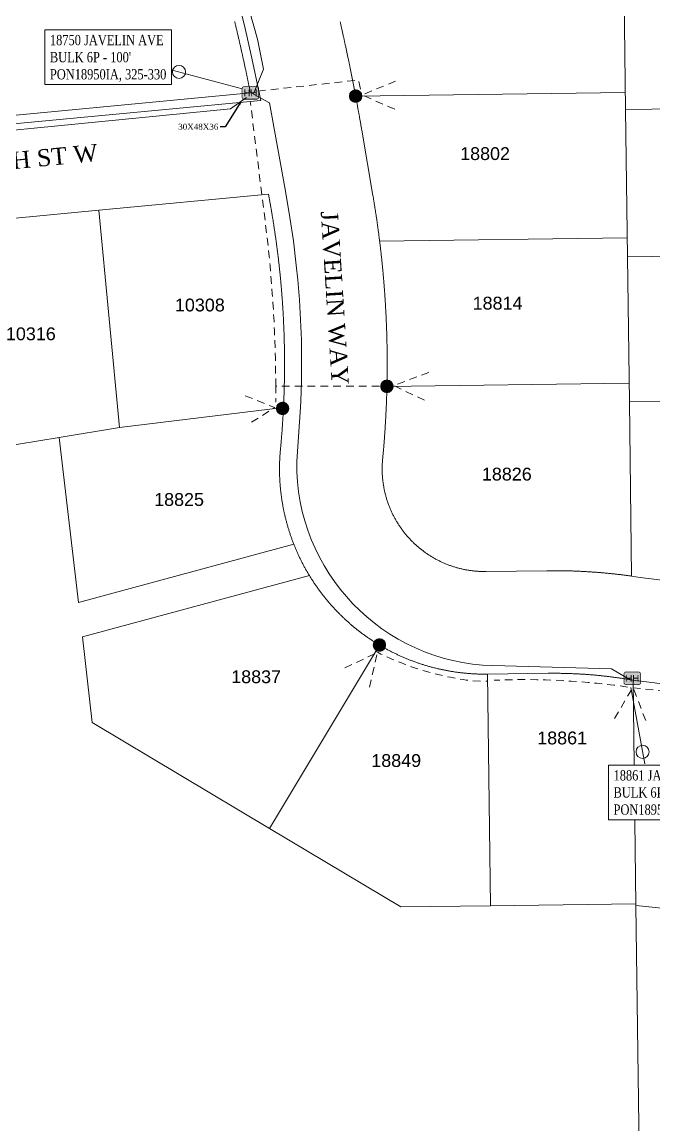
# Model space of a CAD drawing. Header units: feet. Extents: x 865220 to 2821149, y -2240498 to 944432.
# Drawn here: x 2813355 to 2813724, y 939518 to 940163 of the extents above; entities that cross this region are included whole.
import ezdxf
from ezdxf import colors
from ezdxf.entities.mleader import LeaderData, LeaderLine
from ezdxf.enums import TextEntityAlignment as Align
from ezdxf.lldxf.tags import DXFTag
from ezdxf.math import Vec2, Vec3

# ---------------------------------------------------------------- set-up
doc = ezdxf.new("R2010")
doc.units = ezdxf.units.FT
doc.header["$LTSCALE"] = 0.015
doc.header["$MEASUREMENT"] = 0
doc.linetypes.add('DASHED', pattern=[5, 3, -2])
for name, color, linetype in [('144A', 112, '144A'), ('Dakota County Addresses', 7, 'Continuous'), ('Dakota County Parcels', 7, 'Continuous'), ('DETAIL', 7, 'Continuous'), ('DROP BURIED', 7, 'DASHED'), ('STREET NAME', 7, 'Continuous'), ('TAIL', 1, 'MST'), ('TELEPHONE STRUCT-PROP', 6, 'Continuous'), ('TERMINALS', 7, 'Continuous')]:
    doc.layers.add(name, color=color, linetype=linetype)
doc.layers.add('RUNNING LINE (UNDERGROUND)', color=10, linetype='Continuous', lineweight=40)
doc.styles.add('Dimensions 100', font='arial.ttf')
doc.styles.add('Line', font='txt.shx', dxfattribs={"height": 3})
doc.styles.add('SIMPLEX', font='times.ttf', dxfattribs={"width": 0.8})
doc.styles.get("Standard").update_dxf_attribs({"font": 'times.ttf'})
doc.styles.add('Utilities', font='arial.ttf', dxfattribs={"height": 2.5})
tags = doc.linetypes.add('144A', pattern='A,80,-5,["144A",Line,S=1.5,R=0,X=0,Y=-1.5],-24', length=109).pattern_tags.tags
tags[6] = DXFTag(74, 10)
tags = doc.linetypes.add('MST', pattern='A,5,-5,5,-5,["TAIL",Line,S=1.5,R=0,X=0,Y=-1.5],-20', length=40).pattern_tags.tags
tags[10] = DXFTag(74, 10)

# ---------------------------------------------------------------- blocks, each defined once
blk = doc.blocks.new('ACMAP_ANN_TEMPLATE_Dakota County Addresses')
at = {"layer": 'Dakota County Addresses', "style": 'Dimensions 100'}
blk.add_attdef('DakotaCountyAddress', text='', height=50, dxfattribs=at).set_placement((0, 0), align=Align.CENTER)
blk = doc.blocks.new('NEW HH')
at = {"ltscale": 40, "true_color": 0xffffff}
h = blk.add_hatch(color=7, dxfattribs=at)
h.dxf.hatch_style = 1
h.paths.add_polyline_path([(-0.0611, -0.0305, 0.414214), (-0.0458, -0.0458), (0.0458, -0.0458, 0.414214), (0.0611, -0.0305), (0.0611, 0.0305, 0.414214), (0.0458, 0.0458), (-0.0458, 0.0458, 0.414214), (-0.0611, 0.0305)])
at = {"layer": 'RUNNING LINE (UNDERGROUND)', "color": 6, "lineweight": 0, "const_width": 0.005, "flags": 128}
blk.add_lwpolyline([(-0.0611, 0.0305), (-0.0611, -0.0305, 0.414214), (-0.0458, -0.0458), (0.0458, -0.0458, 0.414214), (0.0611, -0.0305), (0.0611, 0.0305, 0.414214), (0.0458, 0.0458), (-0.0458, 0.0458, 0.414214)], format="xyb", close=True, dxfattribs=at)
at = {"layer": 'TELEPHONE STRUCT-PROP', "color": 18, "true_color": 0x000000, "style": 'Utilities'}
blk.add_text('HH', height=0.05, dxfattribs=at).set_placement((0, 0), align=Align.MIDDLE_CENTER)
blk = doc.blocks.new('Proposed FlowerPot')
at = {"lineweight": 5, "ltscale": 100, "true_color": 0xffffff}
h = blk.add_hatch(color=7, dxfattribs=at)
h.dxf.hatch_style = 1
h.paths.add_polyline_path([(-0.06, 0, 0.414214), (0, -0.06, 0.414214), (0.06, 0, 0.414214), (0, 0.06, 0.414214)])
at = {"lineweight": 5, "ltscale": 100}
blk.add_circle((0, 0), 0.0604, dxfattribs=at)
at = {"layer": 'RUNNING LINE (UNDERGROUND)', "color": 6, "lineweight": 5, "const_width": 0.00907, "flags": 128}
blk.add_lwpolyline([(-0.06, 0, -0.414214), (0, 0.06, -0.414214), (0.06, 0, -0.414214), (0, -0.06, -0.414214), (-0.06, 0)], format="xyb", dxfattribs=at)
at = {"color": 18, "linetype": 'ByBlock', "lineweight": 5, "ltscale": 100, "true_color": 0x000000, "style": 'Dimensions 100'}
blk.add_text('F', height=0.0744, dxfattribs=at).set_placement((-0.029, -0.037))
blk = doc.blocks.new('TERMINAL')
at = {"lineweight": 5, "ltscale": 0.5, "flags": 128}
blk.add_lwpolyline([(-0.07, -0.65), (-0.07, 44.75)], dxfattribs=at)
at = {"lineweight": 5, "ltscale": 0.5}
blk.add_circle((-0.07, 37.61), 3.83, dxfattribs=at)

msp = doc.modelspace()

# ---------------------------------------------------------------- linework, layer by layer
at = {"layer": '144A', "lineweight": 5, "ltscale": 50, "flags": 128}
msp.add_lwpolyline([(2814251.08, 939562.11), (2814223.82, 939670.85), (2814217.93, 939689.59), (2814209.93, 939707.36), (2814199.89, 939724.07), (2814187.95, 939739.48), (2814174.27, 939753.37), (2814159.05, 939765.55), (2814142.51, 939775.85), (2814124.86, 939784.12), (2814106.31, 939790.28), (2814093.48, 939793.16), (2814080.32, 939795.03), (2813961.35, 939807.11), (2813965.74, 939860.55), (2813967.85, 939909.13), (2813968.11, 939956.4), (2813967.59, 939996.78), (2813966.42, 940085.76), (2813963.81, 940285.34), (2813948.5, 940341.34, 0.262115), (2813858.71, 940391.79), (2813791.04, 940391.74), (2813571.34, 940391.58, 0.463204), (2813458.58, 940257.21), (2813460.37, 940248.71), (2813467.24, 940225.92), (2813478.89, 940184.41), (2813484.72, 940161), (2813489.07, 940141.9), (2813494.29, 940117.06), (2813347.72, 940103.22), (2813217.61, 940090.93, 0.035236), (2813158.69, 940083.29, 0.084911), (2813093.58, 940055.46), (2813085.05, 940049.65), (2813078.39, 940044.67), (2813068.7, 940036.95), (2813009.54, 939989.75, -0.415738), (2812917.99, 940000.28), (2812916.04, 940002.88), (2812913.96, 940005.78), (2812909.6, 940011.95), (2812899.39, 940026.89), (2812889.26, 940042.48), (2812885.98, 940047.7, -0.117248), (2812769.65, 940395.18), (2812768.9, 940400.97), (2812768.45, 940403.85), (2812768.35, 940404.45, 0.177947), (2812708.55, 940509.19), (2812660.54, 940544.6, 0.149356), (2812569.5, 940570.93), (2812534.62, 940570.41), (2812501.95, 941445.53), (2812498.4, 941731.02), (2812503.32, 941737.82)], format="xyb", dxfattribs=at)
at = {"layer": 'Dakota County Parcels', "lineweight": 5}
for p, q in [((2813707.48, 940111.71), (2813706.36, 940196.7)), ((2813488.25, 940121.51), (2813347.25, 940108.19)), ((2813707.34, 940121.72), (2813549.72, 940119.66)), ((2813707.48, 940111.71), (2813911.05, 940114.38)), ((2813708.6, 940025.73), (2813707.48, 940111.71)), ((2813553.29, 940099.78), (2813559.83, 940061.52)), ((2813498.84, 940062.25), (2813399.69, 940052.89)), ((2813498.84, 940062.25), (2813500.69, 940051.43)), ((2813399.69, 940052.89), (2813315.08, 940044.9)), ((2813411.68, 939925.87), (2813399.69, 940052.89)), ((2813708.46, 940036.74), (2813563.75, 940034.84)), ((2813708.6, 940025.73), (2813912.17, 940028.4)), ((2813709.72, 939940.75), (2813708.6, 940025.73)), ((2813709.57, 939951.76), (2813568.02, 939949.9)), ((2813822.22, 939942.22), (2813709.72, 939940.75)), ((2813711.05, 939838.9), (2813709.72, 939940.75)), ((2813411.68, 939925.87), (2813507.56, 939937.53)), ((2813376.47, 939920.06), (2813411.68, 939925.87)), ((2813327.62, 939912.01), (2813376.47, 939920.06)), ((2813376.47, 939920.06), (2813387.66, 939823.57)), ((2813387.66, 939823.57), (2813513.61, 939857.54)), ((2813389.99, 939803.49), (2813522.68, 939839.28)), ((2813626.01, 939841.59), (2813661.54, 939842.06)), ((2813716.09, 939838.15), (2813711.05, 939838.9)), ((2813716.09, 939838.15), (2813756.89, 939832.89)), ((2813395.8, 939753.36), (2813389.99, 939803.49)), ((2813499.47, 939691.35), (2813563.63, 939798.61)), ((2813626.8, 939781.6), (2813662.33, 939782.07)), ((2813626.8, 939781.6), (2813628.57, 939646.16)), ((2813713.57, 939646.34), (2813711.84, 939778.11)), ((2813711.84, 939778.11), (2813750.83, 939773.21)), ((2813499.47, 939691.35), (2813395.8, 939753.36)), ((2813576.14, 939645.48), (2813499.47, 939691.35)), ((2813628.57, 939646.16), (2813576.14, 939645.48)), ((2813713.56, 939647.28), (2813628.57, 939646.16)), ((2813716.67, 939409.45), (2813713.57, 939646.34)), ((2813713.57, 939646.34), (2813798.13, 939637.75))]:
    msp.add_line(p, q, dxfattribs=at)
for points in [[(2813479.04, 940163.25), (2813479.15, 940162.76), (2813479.27, 940162.27), (2813479.39, 940161.79), (2813479.5, 940161.3), (2813479.62, 940160.82), (2813479.74, 940160.33), (2813479.85, 940159.84), (2813479.97, 940159.36), (2813480.08, 940158.87), (2813480.2, 940158.38), (2813480.31, 940157.9), (2813480.43, 940157.41), (2813480.54, 940156.92), (2813480.65, 940156.44), (2813480.77, 940155.95), (2813480.88, 940155.46), (2813481, 940154.98), (2813481.11, 940154.49), (2813481.22, 940154), (2813481.33, 940153.51), (2813481.45, 940153.03), (2813481.56, 940152.54), (2813481.67, 940152.05), (2813481.78, 940151.57), (2813481.9, 940151.08), (2813482.01, 940150.59), (2813482.12, 940150.1), (2813482.23, 940149.62), (2813482.34, 940149.13), (2813482.45, 940148.64), (2813482.56, 940148.15), (2813482.67, 940147.67), (2813482.78, 940147.18), (2813482.89, 940146.69), (2813483, 940146.2), (2813483.11, 940145.71), (2813483.22, 940145.23), (2813483.33, 940144.74), (2813483.44, 940144.25), (2813483.54, 940143.76), (2813483.65, 940143.27), (2813483.76, 940142.79), (2813483.87, 940142.3), (2813483.98, 940141.81), (2813484.08, 940141.32), (2813484.19, 940140.83), (2813484.3, 940140.35), (2813484.4, 940139.86), (2813484.51, 940139.37), (2813484.62, 940138.88), (2813484.72, 940138.39), (2813484.83, 940137.9), (2813484.93, 940137.41), (2813485.04, 940136.93), (2813485.14, 940136.44), (2813485.25, 940135.95), (2813485.35, 940135.46), (2813485.46, 940134.97), (2813485.56, 940134.48), (2813485.67, 940133.99), (2813485.77, 940133.5), (2813485.87, 940133.01), (2813485.98, 940132.52), (2813486.08, 940132.04), (2813486.18, 940131.55), (2813486.29, 940131.06), (2813486.39, 940130.57), (2813486.49, 940130.08), (2813486.59, 940129.59), (2813486.7, 940129.1), (2813486.8, 940128.61), (2813486.9, 940128.12), (2813487, 940127.63), (2813487.1, 940127.14), (2813487.2, 940126.65), (2813487.3, 940126.16), (2813487.4, 940125.67), (2813487.5, 940125.18), (2813487.6, 940124.69), (2813487.7, 940124.2), (2813487.8, 940123.71), (2813487.9, 940123.22), (2813488, 940122.73), (2813488.1, 940122.24), (2813488.25, 940121.51)], [(2813540.68, 940163.15), (2813540.79, 940162.66), (2813540.9, 940162.17), (2813541.01, 940161.68), (2813541.12, 940161.19), (2813541.23, 940160.71), (2813541.34, 940160.22), (2813541.45, 940159.73), (2813541.56, 940159.24), (2813541.67, 940158.76), (2813541.78, 940158.27), (2813541.89, 940157.78), (2813541.99, 940157.29), (2813542.1, 940156.8), (2813542.21, 940156.32), (2813542.32, 940155.83), (2813542.43, 940155.34), (2813542.53, 940154.85), (2813542.64, 940154.36), (2813542.75, 940153.87), (2813542.86, 940153.39), (2813542.96, 940152.9), (2813543.07, 940152.41), (2813543.18, 940151.92), (2813543.28, 940151.43), (2813543.39, 940150.94), (2813543.49, 940150.46), (2813543.6, 940149.97), (2813543.7, 940149.48), (2813543.81, 940148.99), (2813543.91, 940148.5), (2813544.02, 940148.01), (2813544.12, 940147.52), (2813544.23, 940147.03), (2813544.33, 940146.54), (2813544.44, 940146.06), (2813544.54, 940145.57), (2813544.64, 940145.08), (2813544.75, 940144.59), (2813544.85, 940144.1), (2813544.95, 940143.61), (2813545.06, 940143.12), (2813545.16, 940142.63), (2813545.26, 940142.14), (2813545.36, 940141.65), (2813545.46, 940141.16), (2813545.57, 940140.67), (2813545.67, 940140.18), (2813545.77, 940139.69), (2813545.87, 940139.2), (2813545.97, 940138.72), (2813546.07, 940138.23), (2813546.17, 940137.74), (2813546.27, 940137.25), (2813546.37, 940136.76), (2813546.47, 940136.27), (2813546.57, 940135.78), (2813546.67, 940135.29), (2813546.77, 940134.8), (2813546.87, 940134.31), (2813546.97, 940133.82), (2813547.06, 940133.33), (2813547.16, 940132.84), (2813547.26, 940132.35), (2813547.36, 940131.86), (2813547.46, 940131.36), (2813547.55, 940130.87), (2813547.65, 940130.38), (2813547.75, 940129.89), (2813547.84, 940129.4), (2813547.94, 940128.91), (2813548.04, 940128.42), (2813548.13, 940127.93), (2813548.23, 940127.44), (2813548.33, 940126.95), (2813548.42, 940126.46), (2813548.52, 940125.97), (2813548.61, 940125.48), (2813548.71, 940124.99), (2813548.8, 940124.5), (2813548.9, 940124.01), (2813548.99, 940123.51), (2813549.08, 940123.02), (2813549.18, 940122.53), (2813549.27, 940122.04), (2813549.37, 940121.55), (2813549.46, 940121.06), (2813549.55, 940120.57), (2813549.72, 940119.66)], [(2813549.72, 940119.66), (2813549.82, 940119.16), (2813549.91, 940118.67), (2813550, 940118.18), (2813550.09, 940117.69), (2813550.18, 940117.2), (2813550.28, 940116.71), (2813550.37, 940116.22), (2813550.46, 940115.72), (2813550.55, 940115.23), (2813550.64, 940114.74), (2813550.73, 940114.25), (2813550.82, 940113.76), (2813550.91, 940113.27), (2813551, 940112.77), (2813551.09, 940112.28), (2813551.18, 940111.79), (2813551.27, 940111.3), (2813551.36, 940110.81), (2813551.45, 940110.31), (2813551.53, 940109.82), (2813551.62, 940109.33), (2813551.71, 940108.84), (2813551.8, 940108.35), (2813551.89, 940107.85), (2813551.97, 940107.36), (2813552.06, 940106.87), (2813552.15, 940106.38), (2813552.23, 940105.88), (2813552.32, 940105.39), (2813552.41, 940104.9), (2813552.49, 940104.41), (2813552.58, 940103.91), (2813552.67, 940103.42), (2813552.75, 940102.93), (2813552.84, 940102.44), (2813552.92, 940101.94), (2813553.01, 940101.45), (2813553.09, 940100.96), (2813553.18, 940100.47), (2813553.29, 940099.78)], [(2813559.83, 940061.52), (2813559.91, 940061.03), (2813559.99, 940060.54), (2813560.08, 940060.05), (2813560.16, 940059.55), (2813560.24, 940059.06), (2813560.32, 940058.57), (2813560.41, 940058.07), (2813560.49, 940057.58), (2813560.57, 940057.09), (2813560.65, 940056.59), (2813560.73, 940056.1), (2813560.81, 940055.61), (2813560.89, 940055.11), (2813560.96, 940054.62), (2813561.04, 940054.12), (2813561.12, 940053.63), (2813561.2, 940053.14), (2813561.27, 940052.64), (2813561.35, 940052.15), (2813561.43, 940051.65), (2813561.5, 940051.16), (2813561.58, 940050.67), (2813561.65, 940050.17), (2813561.73, 940049.68), (2813561.8, 940049.18), (2813561.87, 940048.69), (2813561.95, 940048.19), (2813562.02, 940047.7), (2813562.09, 940047.2), (2813562.16, 940046.71), (2813562.23, 940046.21), (2813562.3, 940045.72), (2813562.37, 940045.22), (2813562.44, 940044.73), (2813562.51, 940044.23), (2813562.58, 940043.74), (2813562.65, 940043.24), (2813562.72, 940042.75), (2813562.79, 940042.25), (2813562.86, 940041.76), (2813562.92, 940041.26), (2813562.99, 940040.77), (2813563.06, 940040.27), (2813563.12, 940039.78), (2813563.19, 940039.28), (2813563.25, 940038.79), (2813563.32, 940038.29), (2813563.38, 940037.79), (2813563.44, 940037.3), (2813563.51, 940036.8), (2813563.57, 940036.31), (2813563.63, 940035.81), (2813563.75, 940034.84)], [(2813500.69, 940051.43), (2813500.77, 940050.93), (2813500.86, 940050.44), (2813500.94, 940049.95), (2813501.02, 940049.45), (2813501.1, 940048.96), (2813501.19, 940048.47), (2813501.27, 940047.97), (2813501.35, 940047.48), (2813501.43, 940046.99), (2813501.51, 940046.49), (2813501.59, 940046), (2813501.67, 940045.51), (2813501.74, 940045.01), (2813501.82, 940044.52), (2813501.9, 940044.02), (2813501.98, 940043.53), (2813502.05, 940043.04), (2813502.13, 940042.54), (2813502.2, 940042.05), (2813502.28, 940041.55), (2813502.35, 940041.06), (2813502.43, 940040.56), (2813502.5, 940040.07), (2813502.57, 940039.58), (2813502.65, 940039.08), (2813502.72, 940038.59), (2813502.79, 940038.09), (2813502.86, 940037.6), (2813502.93, 940037.1), (2813503, 940036.61), (2813503.07, 940036.11), (2813503.14, 940035.62), (2813503.21, 940035.12), (2813503.28, 940034.63), (2813503.35, 940034.13), (2813503.41, 940033.64), (2813503.48, 940033.14), (2813503.55, 940032.64), (2813503.61, 940032.15), (2813503.68, 940031.65), (2813503.74, 940031.16), (2813503.81, 940030.66), (2813503.87, 940030.17), (2813503.94, 940029.67), (2813504, 940029.17), (2813504.06, 940028.68), (2813504.13, 940028.18), (2813504.19, 940027.69), (2813504.25, 940027.19), (2813504.31, 940026.69), (2813504.37, 940026.2), (2813504.43, 940025.7), (2813504.49, 940025.2), (2813504.55, 940024.71), (2813504.61, 940024.21), (2813504.66, 940023.72), (2813504.72, 940023.22), (2813504.78, 940022.72), (2813504.84, 940022.23), (2813504.89, 940021.73), (2813504.95, 940021.23), (2813505, 940020.73), (2813505.06, 940020.24), (2813505.11, 940019.74), (2813505.17, 940019.24), (2813505.22, 940018.75), (2813505.27, 940018.25), (2813505.32, 940017.75), (2813505.38, 940017.26), (2813505.43, 940016.76), (2813505.48, 940016.26), (2813505.53, 940015.76), (2813505.58, 940015.27), (2813505.63, 940014.77), (2813505.68, 940014.27), (2813505.72, 940013.77), (2813505.77, 940013.28), (2813505.82, 940012.78), (2813505.87, 940012.28), (2813505.91, 940011.78), (2813505.96, 940011.28), (2813506.01, 940010.79), (2813506.05, 940010.29), (2813506.1, 940009.79), (2813506.14, 940009.29), (2813506.18, 940008.79), (2813506.23, 940008.3), (2813506.27, 940007.8), (2813506.31, 940007.3), (2813506.35, 940006.8), (2813506.4, 940006.3), (2813506.44, 940005.81), (2813506.48, 940005.31), (2813506.52, 940004.81), (2813506.56, 940004.31), (2813506.6, 940003.81), (2813506.63, 940003.31), (2813506.67, 940002.82), (2813506.71, 940002.32), (2813506.75, 940001.82), (2813506.78, 940001.32), (2813506.82, 940000.82), (2813506.86, 940000.32), (2813506.89, 939999.82), (2813506.93, 939999.33), (2813506.96, 939998.83), (2813506.99, 939998.33), (2813507.03, 939997.83), (2813507.06, 939997.33), (2813507.09, 939996.83), (2813507.12, 939996.33), (2813507.16, 939995.83), (2813507.19, 939995.33), (2813507.22, 939994.83), (2813507.25, 939994.34), (2813507.28, 939993.84), (2813507.31, 939993.34), (2813507.33, 939992.84), (2813507.36, 939992.34), (2813507.39, 939991.84), (2813507.42, 939991.34), (2813507.44, 939990.84), (2813507.47, 939990.34), (2813507.5, 939989.84), (2813507.52, 939989.34), (2813507.55, 939988.84), (2813507.57, 939988.35), (2813507.59, 939987.85), (2813507.62, 939987.35), (2813507.64, 939986.85), (2813507.66, 939986.35), (2813507.68, 939985.85), (2813507.71, 939985.35), (2813507.73, 939984.85), (2813507.75, 939984.35), (2813507.77, 939983.85), (2813507.79, 939983.35), (2813507.81, 939982.85), (2813507.83, 939982.35), (2813507.84, 939981.85), (2813507.86, 939981.35), (2813507.88, 939980.85), (2813507.89, 939980.35), (2813507.91, 939979.85), (2813507.93, 939979.35), (2813507.94, 939978.85), (2813507.96, 939978.35), (2813507.97, 939977.85), (2813507.98, 939977.35), (2813508, 939976.85), (2813508.01, 939976.36), (2813508.02, 939975.86), (2813508.04, 939975.36), (2813508.05, 939974.86), (2813508.06, 939974.36), (2813508.07, 939973.86), (2813508.08, 939973.36), (2813508.09, 939972.86), (2813508.1, 939972.36), (2813508.11, 939971.86), (2813508.11, 939971.36), (2813508.12, 939970.86), (2813508.13, 939970.36), (2813508.14, 939969.86), (2813508.14, 939969.36), (2813508.15, 939968.86), (2813508.15, 939968.36), (2813508.16, 939967.86), (2813508.16, 939967.36), (2813508.17, 939966.86), (2813508.17, 939966.36), (2813508.17, 939965.86), (2813508.17, 939965.36), (2813508.18, 939964.86), (2813508.18, 939964.36), (2813508.18, 939963.86), (2813508.18, 939963.36), (2813508.18, 939962.86), (2813508.18, 939962.36), (2813508.18, 939961.86), (2813508.18, 939961.36), (2813508.17, 939960.86), (2813508.17, 939960.36), (2813508.17, 939959.86), (2813508.17, 939959.36), (2813508.16, 939958.86), (2813508.16, 939958.36), (2813508.15, 939957.86), (2813508.15, 939957.36), (2813508.14, 939956.86), (2813508.14, 939956.36), (2813508.13, 939955.86), (2813508.12, 939955.36), (2813508.11, 939954.86), (2813508.11, 939954.36), (2813508.1, 939953.86), (2813508.09, 939953.36), (2813508.08, 939952.86), (2813508.07, 939952.36), (2813508.06, 939951.86), (2813508.05, 939951.36), (2813508.04, 939950.86), (2813508.02, 939950.36), (2813508.01, 939949.86), (2813508, 939949.36), (2813507.99, 939948.86), (2813507.97, 939948.36), (2813507.96, 939947.86), (2813507.94, 939947.36), (2813507.93, 939946.86), (2813507.91, 939946.36), (2813507.9, 939945.86), (2813507.88, 939945.36), (2813507.86, 939944.86), (2813507.85, 939944.36), (2813507.83, 939943.86), (2813507.81, 939943.36), (2813507.79, 939942.87), (2813507.77, 939942.37), (2813507.75, 939941.87), (2813507.73, 939941.37), (2813507.71, 939940.87), (2813507.69, 939940.37), (2813507.67, 939939.87), (2813507.64, 939939.37), (2813507.62, 939938.87), (2813507.6, 939938.37), (2813507.56, 939937.53)], [(2813563.75, 940034.84), (2813563.81, 940034.35), (2813563.87, 940033.85), (2813563.93, 940033.35), (2813563.99, 940032.86), (2813564.05, 940032.36), (2813564.11, 940031.87), (2813564.17, 940031.37), (2813564.23, 940030.87), (2813564.29, 940030.38), (2813564.34, 940029.88), (2813564.4, 940029.38), (2813564.46, 940028.89), (2813564.51, 940028.39), (2813564.57, 940027.89), (2813564.62, 940027.4), (2813564.68, 940026.9), (2813564.73, 940026.4), (2813564.79, 940025.9), (2813564.84, 940025.41), (2813564.89, 940024.91), (2813564.95, 940024.41), (2813565, 940023.92), (2813565.05, 940023.42), (2813565.1, 940022.92), (2813565.15, 940022.42), (2813565.2, 940021.93), (2813565.25, 940021.43), (2813565.3, 940020.93), (2813565.35, 940020.43), (2813565.4, 940019.94), (2813565.45, 940019.44), (2813565.5, 940018.94), (2813565.55, 940018.44), (2813565.59, 940017.95), (2813565.64, 940017.45), (2813565.69, 940016.95), (2813565.73, 940016.45), (2813565.78, 940015.95), (2813565.82, 940015.46), (2813565.87, 940014.96), (2813565.91, 940014.46), (2813565.95, 940013.96), (2813566, 940013.46), (2813566.04, 940012.97), (2813566.08, 940012.47), (2813566.13, 940011.97), (2813566.17, 940011.47), (2813566.21, 940010.97), (2813566.25, 940010.48), (2813566.29, 940009.98), (2813566.33, 940009.48), (2813566.37, 940008.98), (2813566.41, 940008.48), (2813566.45, 940007.98), (2813566.48, 940007.48), (2813566.52, 940006.99), (2813566.56, 940006.49), (2813566.6, 940005.99), (2813566.63, 940005.49), (2813566.67, 940004.99), (2813566.7, 940004.49), (2813566.74, 940003.99), (2813566.77, 940003.5), (2813566.81, 940003), (2813566.84, 940002.5), (2813566.88, 940002), (2813566.91, 940001.5), (2813566.94, 940001), (2813566.97, 940000.5), (2813567.01, 940000), (2813567.04, 939999.5), (2813567.07, 939999.01), (2813567.1, 939998.51), (2813567.13, 939998.01), (2813567.16, 939997.51), (2813567.19, 939997.01), (2813567.22, 939996.51), (2813567.24, 939996.01), (2813567.27, 939995.51), (2813567.3, 939995.01), (2813567.33, 939994.51), (2813567.35, 939994.01), (2813567.38, 939993.52), (2813567.41, 939993.02), (2813567.43, 939992.52), (2813567.46, 939992.02), (2813567.48, 939991.52), (2813567.5, 939991.02), (2813567.53, 939990.52), (2813567.55, 939990.02), (2813567.57, 939989.52), (2813567.6, 939989.02), (2813567.62, 939988.52), (2813567.64, 939988.02), (2813567.66, 939987.52), (2813567.68, 939987.02), (2813567.7, 939986.52), (2813567.72, 939986.02), (2813567.74, 939985.52), (2813567.76, 939985.03), (2813567.78, 939984.53), (2813567.8, 939984.03), (2813567.81, 939983.53), (2813567.83, 939983.03), (2813567.85, 939982.53), (2813567.87, 939982.03), (2813567.88, 939981.53), (2813567.9, 939981.03), (2813567.91, 939980.53), (2813567.93, 939980.03), (2813567.94, 939979.53), (2813567.95, 939979.03), (2813567.97, 939978.53), (2813567.98, 939978.03), (2813567.99, 939977.53), (2813568.01, 939977.03), (2813568.02, 939976.53), (2813568.03, 939976.03), (2813568.04, 939975.53), (2813568.05, 939975.03), (2813568.06, 939974.53), (2813568.07, 939974.03), (2813568.08, 939973.53), (2813568.09, 939973.03), (2813568.1, 939972.53), (2813568.1, 939972.03), (2813568.11, 939971.53), (2813568.12, 939971.03), (2813568.12, 939970.53), (2813568.13, 939970.03), (2813568.14, 939969.53), (2813568.14, 939969.03), (2813568.15, 939968.53), (2813568.15, 939968.03), (2813568.16, 939967.53), (2813568.16, 939967.03), (2813568.16, 939966.53), (2813568.16, 939966.03), (2813568.17, 939965.53), (2813568.17, 939965.03), (2813568.17, 939964.53), (2813568.17, 939964.03), (2813568.17, 939963.53), (2813568.17, 939963.03), (2813568.17, 939962.53), (2813568.17, 939962.03), (2813568.17, 939961.53), (2813568.17, 939961.03), (2813568.17, 939960.53), (2813568.16, 939960.03), (2813568.16, 939959.53), (2813568.16, 939959.03), (2813568.15, 939958.53), (2813568.15, 939958.03), (2813568.15, 939957.53), (2813568.14, 939957.03), (2813568.14, 939956.53), (2813568.13, 939956.03), (2813568.12, 939955.53), (2813568.12, 939955.03), (2813568.11, 939954.53), (2813568.1, 939954.03), (2813568.09, 939953.53), (2813568.09, 939953.03), (2813568.08, 939952.53), (2813568.07, 939952.03), (2813568.06, 939951.53), (2813568.05, 939951.03), (2813568.04, 939950.54), (2813568.02, 939949.9)], [(2813568.02, 939949.9), (2813568.01, 939949.4), (2813568, 939948.9), (2813567.99, 939948.4), (2813567.98, 939947.9), (2813567.96, 939947.4), (2813567.95, 939946.9), (2813567.93, 939946.4), (2813567.92, 939945.9), (2813567.9, 939945.4), (2813567.89, 939944.91), (2813567.87, 939944.41), (2813567.86, 939943.91), (2813567.84, 939943.41), (2813567.82, 939942.91), (2813567.81, 939942.41), (2813567.79, 939941.91), (2813567.77, 939941.41), (2813567.75, 939940.91), (2813567.73, 939940.41), (2813567.71, 939939.91), (2813567.69, 939939.41), (2813567.67, 939938.91), (2813567.65, 939938.41), (2813567.63, 939937.91), (2813567.61, 939937.41), (2813567.59, 939936.91), (2813567.56, 939936.41), (2813567.54, 939935.91), (2813567.52, 939935.41), (2813567.49, 939934.91), (2813567.47, 939934.41), (2813567.44, 939933.92), (2813567.42, 939933.42), (2813567.39, 939932.92), (2813567.37, 939932.42), (2813567.34, 939931.92), (2813567.31, 939931.42), (2813567.29, 939930.92), (2813567.26, 939930.42), (2813567.23, 939929.92), (2813567.2, 939929.42), (2813567.17, 939928.92), (2813567.14, 939928.42), (2813567.11, 939927.93), (2813567.08, 939927.43), (2813567.05, 939926.93), (2813567.02, 939926.43), (2813566.99, 939925.93), (2813566.96, 939925.43), (2813566.93, 939924.93), (2813566.89, 939924.43), (2813566.86, 939923.93), (2813566.83, 939923.44), (2813566.79, 939922.94), (2813566.76, 939922.44), (2813566.72, 939921.94), (2813566.69, 939921.44), (2813566.65, 939920.94), (2813566.62, 939920.44), (2813566.58, 939919.94), (2813566.54, 939919.45), (2813566.5, 939918.95), (2813566.47, 939918.45), (2813566.43, 939917.95), (2813566.39, 939917.45), (2813566.35, 939916.95), (2813566.31, 939916.45), (2813566.27, 939915.96), (2813566.23, 939915.46), (2813566.19, 939914.96), (2813566.15, 939914.46), (2813566.11, 939913.96), (2813566.06, 939913.47), (2813566.02, 939912.97), (2813565.98, 939912.47), (2813565.93, 939911.97), (2813565.89, 939911.47), (2813565.85, 939910.98), (2813565.8, 939910.48), (2813565.76, 939909.98), (2813565.71, 939909.48), (2813565.66, 939908.98), (2813565.62, 939908.49), (2813565.57, 939907.99), (2813565.51, 939907.3)], [(2813507.56, 939937.53), (2813507.53, 939937.03), (2813507.51, 939936.54), (2813507.48, 939936.04), (2813507.46, 939935.54), (2813507.43, 939935.04), (2813507.4, 939934.54), (2813507.37, 939934.04), (2813507.35, 939933.54), (2813507.32, 939933.04), (2813507.29, 939932.54), (2813507.26, 939932.04), (2813507.23, 939931.54), (2813507.2, 939931.04), (2813507.17, 939930.55), (2813507.14, 939930.05), (2813507.11, 939929.55), (2813507.07, 939929.05), (2813507.04, 939928.55), (2813507.01, 939928.05), (2813506.97, 939927.55), (2813506.94, 939927.05), (2813506.91, 939926.55), (2813506.87, 939926.06), (2813506.84, 939925.56), (2813506.8, 939925.06), (2813506.76, 939924.56), (2813506.73, 939924.06), (2813506.69, 939923.56), (2813506.65, 939923.06), (2813506.61, 939922.57), (2813506.57, 939922.07), (2813506.53, 939921.57), (2813506.49, 939921.07), (2813506.45, 939920.57), (2813506.41, 939920.07), (2813506.37, 939919.58), (2813506.33, 939919.08), (2813506.29, 939918.58), (2813506.25, 939918.08), (2813506.2, 939917.58), (2813506.16, 939917.09), (2813506.12, 939916.59), (2813506.07, 939916.09), (2813506.03, 939915.59), (2813505.98, 939915.09), (2813505.93, 939914.6), (2813505.89, 939914.1), (2813505.84, 939913.6), (2813505.79, 939913.03)], [(2813505.79, 939913.03), (2813505.74, 939912.53), (2813505.69, 939912.03), (2813505.65, 939911.53), (2813505.61, 939911.03), (2813505.57, 939910.53), (2813505.54, 939910.04), (2813505.5, 939909.54), (2813505.47, 939909.04), (2813505.44, 939908.54), (2813505.41, 939908.04), (2813505.39, 939907.54), (2813505.36, 939907.04), (2813505.34, 939906.54), (2813505.32, 939906.04), (2813505.3, 939905.54), (2813505.29, 939905.04), (2813505.28, 939904.54), (2813505.26, 939904.04), (2813505.26, 939903.54), (2813505.25, 939903.04), (2813505.24, 939902.54), (2813505.24, 939902.04), (2813505.24, 939901.54), (2813505.24, 939901.04), (2813505.24, 939900.54), (2813505.25, 939900.04), (2813505.26, 939899.54), (2813505.27, 939899.04), (2813505.28, 939898.54), (2813505.29, 939898.05), (2813505.31, 939897.55), (2813505.32, 939897.05), (2813505.34, 939896.55), (2813505.37, 939896.05), (2813505.39, 939895.55), (2813505.42, 939895.05), (2813505.45, 939894.55), (2813505.48, 939894.05), (2813505.51, 939893.55), (2813505.54, 939893.05), (2813505.58, 939892.55), (2813505.62, 939892.06), (2813505.66, 939891.56), (2813505.7, 939891.06), (2813505.75, 939890.56), (2813505.79, 939890.06), (2813505.84, 939889.57), (2813505.89, 939889.07), (2813505.95, 939888.57), (2813506, 939888.07), (2813506.06, 939887.58), (2813506.12, 939887.08), (2813506.18, 939886.59), (2813506.24, 939886.09), (2813506.31, 939885.59), (2813506.38, 939885.1), (2813506.45, 939884.6), (2813506.52, 939884.11), (2813506.59, 939883.61), (2813506.67, 939883.12), (2813506.75, 939882.63), (2813506.83, 939882.13), (2813506.91, 939881.64), (2813506.99, 939881.15), (2813507.08, 939880.65), (2813507.17, 939880.16), (2813507.26, 939879.67), (2813507.35, 939879.18), (2813507.44, 939878.69), (2813507.54, 939878.2), (2813507.64, 939877.71), (2813507.74, 939877.22), (2813507.84, 939876.73), (2813507.95, 939876.24), (2813508.05, 939875.75), (2813508.16, 939875.26), (2813508.27, 939874.78), (2813508.38, 939874.29), (2813508.5, 939873.8), (2813508.62, 939873.32), (2813508.73, 939872.83), (2813508.86, 939872.34), (2813508.98, 939871.86), (2813509.1, 939871.38), (2813509.23, 939870.89), (2813509.36, 939870.41), (2813509.49, 939869.93), (2813509.62, 939869.44), (2813509.76, 939868.96), (2813509.89, 939868.48), (2813510.03, 939868), (2813510.17, 939867.52), (2813510.32, 939867.04), (2813510.46, 939866.57), (2813510.61, 939866.09), (2813510.76, 939865.61), (2813510.91, 939865.13), (2813511.06, 939864.66), (2813511.22, 939864.18), (2813511.37, 939863.71), (2813511.53, 939863.23), (2813511.69, 939862.76), (2813511.86, 939862.29), (2813512.02, 939861.82), (2813512.19, 939861.34), (2813512.36, 939860.87), (2813512.53, 939860.4), (2813512.7, 939859.93), (2813512.87, 939859.47), (2813513.05, 939859), (2813513.23, 939858.53), (2813513.41, 939858.06), (2813513.61, 939857.54)], [(2813565.51, 939907.3), (2813565.46, 939906.81), (2813565.42, 939906.31), (2813565.38, 939905.81), (2813565.35, 939905.31), (2813565.32, 939904.81), (2813565.29, 939904.31), (2813565.27, 939903.81), (2813565.26, 939903.31), (2813565.25, 939902.81), (2813565.24, 939902.31), (2813565.23, 939901.81), (2813565.23, 939901.31), (2813565.24, 939900.81), (2813565.25, 939900.31), (2813565.26, 939899.81), (2813565.28, 939899.31), (2813565.3, 939898.81), (2813565.32, 939898.31), (2813565.35, 939897.82), (2813565.38, 939897.32), (2813565.42, 939896.82), (2813565.46, 939896.32), (2813565.51, 939895.82), (2813565.56, 939895.32), (2813565.61, 939894.83), (2813565.67, 939894.33), (2813565.73, 939893.84), (2813565.8, 939893.34), (2813565.87, 939892.84), (2813565.95, 939892.35), (2813566.03, 939891.86), (2813566.11, 939891.36), (2813566.2, 939890.87), (2813566.29, 939890.38), (2813566.38, 939889.89), (2813566.48, 939889.4), (2813566.59, 939888.91), (2813566.69, 939888.42), (2813566.81, 939887.93), (2813566.92, 939887.45), (2813567.04, 939886.96), (2813567.16, 939886.48), (2813567.29, 939886), (2813567.42, 939885.51), (2813567.56, 939885.03), (2813567.7, 939884.55), (2813567.84, 939884.07), (2813567.99, 939883.6), (2813568.14, 939883.12), (2813568.3, 939882.64), (2813568.46, 939882.17), (2813568.62, 939881.7), (2813568.79, 939881.23), (2813568.96, 939880.76), (2813569.14, 939880.29), (2813569.32, 939879.82), (2813569.5, 939879.36), (2813569.69, 939878.89), (2813569.88, 939878.43), (2813570.07, 939877.97), (2813570.27, 939877.51), (2813570.47, 939877.06), (2813570.68, 939876.6), (2813570.89, 939876.15), (2813571.1, 939875.69), (2813571.32, 939875.24), (2813571.54, 939874.8), (2813571.77, 939874.35), (2813572, 939873.91), (2813572.23, 939873.46), (2813572.47, 939873.02), (2813572.71, 939872.58), (2813572.95, 939872.15), (2813573.2, 939871.71), (2813573.45, 939871.28), (2813573.7, 939870.85), (2813573.96, 939870.42), (2813574.22, 939869.99), (2813574.49, 939869.57), (2813574.75, 939869.15), (2813575.03, 939868.73), (2813575.3, 939868.31), (2813575.58, 939867.9), (2813575.86, 939867.48), (2813576.15, 939867.07), (2813576.44, 939866.67), (2813576.73, 939866.26), (2813577.03, 939865.86), (2813577.33, 939865.46), (2813577.63, 939865.06), (2813577.93, 939864.67), (2813578.24, 939864.27), (2813578.56, 939863.88), (2813578.87, 939863.49), (2813579.19, 939863.11), (2813579.51, 939862.73), (2813579.84, 939862.35), (2813580.17, 939861.97), (2813580.5, 939861.6), (2813580.83, 939861.23), (2813581.17, 939860.86), (2813581.51, 939860.49), (2813581.86, 939860.13), (2813582.2, 939859.77), (2813582.55, 939859.41), (2813582.91, 939859.06), (2813583.26, 939858.71), (2813583.62, 939858.36), (2813583.98, 939858.01), (2813584.35, 939857.67), (2813584.71, 939857.33), (2813585.08, 939857), (2813585.46, 939856.66), (2813585.83, 939856.33), (2813586.21, 939856.01), (2813586.59, 939855.68), (2813586.98, 939855.36), (2813587.36, 939855.04), (2813587.75, 939854.73), (2813588.14, 939854.42), (2813588.54, 939854.11), (2813588.93, 939853.81), (2813589.33, 939853.51), (2813589.74, 939853.21), (2813590.14, 939852.92), (2813590.55, 939852.63), (2813590.96, 939852.34), (2813591.37, 939852.05), (2813591.78, 939851.77), (2813592.2, 939851.5), (2813592.62, 939851.22), (2813593.04, 939850.95), (2813593.46, 939850.69), (2813593.89, 939850.42), (2813594.31, 939850.16), (2813594.74, 939849.91), (2813595.17, 939849.66), (2813595.61, 939849.41), (2813596.04, 939849.16), (2813596.48, 939848.92), (2813596.92, 939848.68), (2813597.36, 939848.45), (2813597.81, 939848.22), (2813598.25, 939847.99), (2813598.7, 939847.77), (2813599.15, 939847.55), (2813599.6, 939847.34), (2813600.05, 939847.12), (2813600.51, 939846.92), (2813600.96, 939846.71), (2813601.42, 939846.51), (2813601.88, 939846.32), (2813602.34, 939846.12), (2813602.81, 939845.93), (2813603.27, 939845.75), (2813603.74, 939845.57), (2813604.2, 939845.39), (2813604.67, 939845.22), (2813605.14, 939845.05), (2813605.62, 939844.88), (2813606.09, 939844.72), (2813606.56, 939844.56), (2813607.04, 939844.41), (2813607.52, 939844.26), (2813607.99, 939844.12), (2813608.47, 939843.97), (2813608.95, 939843.84), (2813609.44, 939843.7), (2813609.92, 939843.57), (2813610.4, 939843.45), (2813610.89, 939843.33), (2813611.37, 939843.21), (2813611.86, 939843.1), (2813612.35, 939842.99), (2813612.84, 939842.88), (2813613.33, 939842.78), (2813613.82, 939842.68), (2813614.31, 939842.59), (2813614.8, 939842.5), (2813615.29, 939842.42), (2813615.79, 939842.33), (2813616.28, 939842.26), (2813616.78, 939842.19), (2813617.27, 939842.12), (2813617.77, 939842.05), (2813618.26, 939841.99), (2813618.76, 939841.94), (2813619.26, 939841.89), (2813619.75, 939841.84), (2813620.25, 939841.79), (2813620.75, 939841.75), (2813621.25, 939841.72), (2813621.75, 939841.69), (2813622.25, 939841.66), (2813622.75, 939841.64), (2813623.25, 939841.62), (2813623.75, 939841.61), (2813624.25, 939841.6), (2813624.75, 939841.59), (2813625.25, 939841.59), (2813626.01, 939841.59)], [(2813513.61, 939857.54), (2813513.8, 939857.08), (2813513.98, 939856.61), (2813514.17, 939856.15), (2813514.36, 939855.69), (2813514.55, 939855.23), (2813514.75, 939854.77), (2813514.94, 939854.31), (2813515.14, 939853.85), (2813515.34, 939853.39), (2813515.54, 939852.93), (2813515.75, 939852.47), (2813515.95, 939852.02), (2813516.16, 939851.56), (2813516.37, 939851.11), (2813516.58, 939850.66), (2813516.79, 939850.2), (2813517.01, 939849.75), (2813517.23, 939849.3), (2813517.45, 939848.85), (2813517.67, 939848.4), (2813517.89, 939847.96), (2813518.11, 939847.51), (2813518.34, 939847.06), (2813518.57, 939846.62), (2813518.8, 939846.18), (2813519.03, 939845.73), (2813519.26, 939845.29), (2813519.5, 939844.85), (2813519.74, 939844.41), (2813519.97, 939843.97), (2813520.22, 939843.53), (2813520.46, 939843.1), (2813520.7, 939842.66), (2813520.95, 939842.22), (2813521.2, 939841.79), (2813521.45, 939841.36), (2813521.7, 939840.93), (2813521.95, 939840.49), (2813522.21, 939840.06), (2813522.68, 939839.28)], [(2813522.68, 939839.28), (2813522.94, 939838.85), (2813523.21, 939838.42), (2813523.47, 939838), (2813523.74, 939837.58), (2813524, 939837.15), (2813524.27, 939836.73), (2813524.54, 939836.31), (2813524.82, 939835.89), (2813525.09, 939835.48), (2813525.37, 939835.06), (2813525.65, 939834.64), (2813525.93, 939834.23), (2813526.21, 939833.82), (2813526.49, 939833.4), (2813526.78, 939832.99), (2813527.06, 939832.58), (2813527.35, 939832.18), (2813527.64, 939831.77), (2813527.93, 939831.36), (2813528.23, 939830.96), (2813528.52, 939830.55), (2813528.82, 939830.15), (2813529.12, 939829.75), (2813529.42, 939829.35), (2813529.72, 939828.95), (2813530.02, 939828.55), (2813530.33, 939828.16), (2813530.63, 939827.76), (2813530.94, 939827.37), (2813531.25, 939826.98), (2813531.56, 939826.59), (2813531.88, 939826.2), (2813532.19, 939825.81), (2813532.51, 939825.42), (2813532.83, 939825.04), (2813533.15, 939824.65), (2813533.47, 939824.27), (2813533.79, 939823.89), (2813534.11, 939823.51), (2813534.44, 939823.13), (2813534.77, 939822.75), (2813535.1, 939822.37), (2813535.43, 939822), (2813535.76, 939821.63), (2813536.09, 939821.25), (2813536.43, 939820.88), (2813536.77, 939820.51), (2813537.11, 939820.15), (2813537.45, 939819.78), (2813537.79, 939819.41), (2813538.13, 939819.05), (2813538.47, 939818.69), (2813538.82, 939818.33), (2813539.17, 939817.97), (2813539.52, 939817.61), (2813539.87, 939817.25), (2813540.22, 939816.9), (2813540.57, 939816.55), (2813540.93, 939816.19), (2813541.29, 939815.84), (2813541.64, 939815.49), (2813542, 939815.15), (2813542.36, 939814.8), (2813542.73, 939814.46), (2813543.09, 939814.11), (2813543.46, 939813.77), (2813543.82, 939813.43), (2813544.19, 939813.09), (2813544.56, 939812.76), (2813544.93, 939812.42), (2813545.3, 939812.09), (2813545.68, 939811.76), (2813546.05, 939811.42), (2813546.43, 939811.1), (2813546.8, 939810.77), (2813547.18, 939810.44), (2813547.56, 939810.12), (2813547.95, 939809.8), (2813548.33, 939809.47), (2813548.71, 939809.15), (2813549.1, 939808.84), (2813549.49, 939808.52), (2813549.87, 939808.21), (2813550.26, 939807.89), (2813550.66, 939807.58), (2813551.05, 939807.27), (2813551.44, 939806.96), (2813551.84, 939806.66), (2813552.23, 939806.35), (2813552.63, 939806.05), (2813553.03, 939805.75), (2813553.43, 939805.45), (2813553.83, 939805.15), (2813554.23, 939804.85), (2813554.64, 939804.56), (2813555.04, 939804.26), (2813555.45, 939803.97), (2813555.85, 939803.68), (2813556.26, 939803.39), (2813556.67, 939803.11), (2813557.08, 939802.82), (2813557.5, 939802.54), (2813557.91, 939802.26), (2813558.32, 939801.98), (2813558.74, 939801.7), (2813559.16, 939801.42), (2813559.57, 939801.15), (2813559.99, 939800.88), (2813560.41, 939800.61), (2813560.83, 939800.34), (2813561.26, 939800.07), (2813561.68, 939799.8), (2813562.1, 939799.54), (2813562.53, 939799.28), (2813562.96, 939799.02), (2813563.63, 939798.61)], [(2813661.54, 939842.06), (2813662.04, 939842.06), (2813662.54, 939842.07), (2813663.04, 939842.07), (2813663.54, 939842.08), (2813664.04, 939842.08), (2813664.54, 939842.08), (2813665.04, 939842.08), (2813665.54, 939842.09), (2813666.04, 939842.09), (2813666.54, 939842.08), (2813667.04, 939842.08), (2813667.54, 939842.08), (2813668.04, 939842.08), (2813668.54, 939842.07), (2813669.04, 939842.07), (2813669.54, 939842.06), (2813670.04, 939842.06), (2813670.54, 939842.05), (2813671.04, 939842.04), (2813671.54, 939842.04), (2813672.04, 939842.03), (2813672.54, 939842.02), (2813673.04, 939842.01), (2813673.54, 939841.99), (2813674.04, 939841.98), (2813674.54, 939841.97), (2813675.04, 939841.95), (2813675.54, 939841.94), (2813676.04, 939841.92), (2813676.54, 939841.91), (2813677.04, 939841.89), (2813677.54, 939841.87), (2813678.04, 939841.86), (2813678.54, 939841.84), (2813679.04, 939841.82), (2813679.54, 939841.8), (2813680.04, 939841.77), (2813680.54, 939841.75), (2813681.04, 939841.73), (2813681.54, 939841.7), (2813682.04, 939841.68), (2813682.53, 939841.65), (2813683.03, 939841.63), (2813683.53, 939841.6), (2813684.03, 939841.57), (2813684.53, 939841.55), (2813685.03, 939841.52), (2813685.53, 939841.49), (2813686.03, 939841.46), (2813686.53, 939841.42), (2813687.03, 939841.39), (2813687.52, 939841.36), (2813688.02, 939841.32), (2813688.52, 939841.29), (2813689.02, 939841.26), (2813689.52, 939841.22), (2813690.02, 939841.18), (2813690.52, 939841.14), (2813691.02, 939841.11), (2813691.51, 939841.07), (2813692.01, 939841.03), (2813692.51, 939840.99), (2813693.01, 939840.94), (2813693.51, 939840.9), (2813694, 939840.86), (2813694.5, 939840.82), (2813695, 939840.77), (2813695.5, 939840.73), (2813696, 939840.68), (2813696.49, 939840.63), (2813696.99, 939840.59), (2813697.49, 939840.54), (2813697.99, 939840.49), (2813698.48, 939840.44), (2813698.98, 939840.39), (2813699.48, 939840.34), (2813699.98, 939840.28), (2813700.47, 939840.23), (2813700.97, 939840.18), (2813701.47, 939840.12), (2813701.96, 939840.07), (2813702.46, 939840.01), (2813702.96, 939839.95), (2813703.45, 939839.9), (2813703.95, 939839.84), (2813704.45, 939839.78), (2813704.94, 939839.72), (2813705.44, 939839.66), (2813705.94, 939839.6), (2813706.43, 939839.54), (2813706.93, 939839.47), (2813707.42, 939839.41), (2813707.92, 939839.34), (2813708.42, 939839.28), (2813708.91, 939839.21), (2813709.41, 939839.15), (2813709.9, 939839.08), (2813710.4, 939839.01), (2813711.05, 939838.92)], [(2813563.63, 939798.61), (2813564.06, 939798.35), (2813564.49, 939798.1), (2813564.93, 939797.85), (2813565.36, 939797.6), (2813565.79, 939797.35), (2813566.23, 939797.1), (2813566.66, 939796.86), (2813567.1, 939796.61), (2813567.54, 939796.37), (2813567.98, 939796.13), (2813568.42, 939795.9), (2813568.86, 939795.66), (2813569.3, 939795.43), (2813569.74, 939795.19), (2813570.19, 939794.96), (2813570.63, 939794.73), (2813571.08, 939794.51), (2813571.52, 939794.28), (2813571.97, 939794.06), (2813572.42, 939793.84), (2813572.87, 939793.62), (2813573.32, 939793.4), (2813573.77, 939793.19), (2813574.22, 939792.97), (2813574.67, 939792.76), (2813575.13, 939792.55), (2813575.58, 939792.35), (2813576.04, 939792.14), (2813576.49, 939791.94), (2813576.95, 939791.73), (2813577.41, 939791.53), (2813577.87, 939791.34), (2813578.33, 939791.14), (2813578.79, 939790.94), (2813579.25, 939790.75), (2813579.71, 939790.56), (2813580.18, 939790.37), (2813580.64, 939790.19), (2813581.1, 939790), (2813581.57, 939789.82), (2813582.04, 939789.64), (2813582.5, 939789.46), (2813582.97, 939789.28), (2813583.44, 939789.11), (2813583.91, 939788.93), (2813584.38, 939788.76), (2813584.85, 939788.59), (2813585.32, 939788.43), (2813585.79, 939788.26), (2813586.26, 939788.1), (2813586.74, 939787.94), (2813587.21, 939787.78), (2813587.68, 939787.62), (2813588.16, 939787.46), (2813588.64, 939787.31), (2813589.11, 939787.16), (2813589.59, 939787.01), (2813590.07, 939786.86), (2813590.54, 939786.72), (2813591.02, 939786.57), (2813591.5, 939786.43), (2813591.98, 939786.29), (2813592.46, 939786.15), (2813592.95, 939786.02), (2813593.43, 939785.88), (2813593.91, 939785.75), (2813594.39, 939785.62), (2813594.88, 939785.5), (2813595.36, 939785.37), (2813595.84, 939785.25), (2813596.33, 939785.13), (2813596.81, 939785.01), (2813597.3, 939784.89), (2813597.79, 939784.77), (2813598.27, 939784.66), (2813598.76, 939784.55), (2813599.25, 939784.44), (2813599.74, 939784.33), (2813600.23, 939784.23), (2813600.72, 939784.12), (2813601.2, 939784.02), (2813601.69, 939783.92), (2813602.19, 939783.83), (2813602.68, 939783.73), (2813603.17, 939783.64), (2813603.66, 939783.55), (2813604.15, 939783.46), (2813604.64, 939783.37), (2813605.14, 939783.29), (2813605.63, 939783.21), (2813606.12, 939783.12), (2813606.62, 939783.05), (2813607.11, 939782.97), (2813607.6, 939782.9), (2813608.1, 939782.82), (2813608.59, 939782.75), (2813609.09, 939782.68), (2813609.59, 939782.62), (2813610.08, 939782.55), (2813610.58, 939782.49), (2813611.07, 939782.43), (2813611.57, 939782.37), (2813612.07, 939782.32), (2813612.56, 939782.26), (2813613.06, 939782.21), (2813613.56, 939782.16), (2813614.06, 939782.12), (2813614.55, 939782.07), (2813615.05, 939782.03), (2813615.55, 939781.98), (2813616.05, 939781.95), (2813616.55, 939781.91), (2813617.05, 939781.87), (2813617.54, 939781.84), (2813618.04, 939781.81), (2813618.54, 939781.78), (2813619.04, 939781.75), (2813619.54, 939781.73), (2813620.04, 939781.71), (2813620.54, 939781.69), (2813621.04, 939781.67), (2813621.54, 939781.65), (2813622.04, 939781.64), (2813622.54, 939781.62), (2813623.04, 939781.61), (2813623.54, 939781.61), (2813624.04, 939781.6), (2813624.54, 939781.6), (2813625.04, 939781.59), (2813625.54, 939781.59), (2813626.04, 939781.6), (2813626.8, 939781.6)], [(2813662.33, 939782.07), (2813662.83, 939782.08), (2813663.33, 939782.08), (2813663.83, 939782.09), (2813664.33, 939782.09), (2813664.83, 939782.09), (2813665.33, 939782.09), (2813665.83, 939782.09), (2813666.33, 939782.09), (2813666.83, 939782.09), (2813667.33, 939782.09), (2813667.83, 939782.08), (2813668.33, 939782.08), (2813668.83, 939782.08), (2813669.33, 939782.07), (2813669.83, 939782.06), (2813670.33, 939782.05), (2813670.83, 939782.04), (2813671.33, 939782.03), (2813671.83, 939782.02), (2813672.33, 939782.01), (2813672.83, 939782), (2813673.33, 939781.99), (2813673.83, 939781.97), (2813674.33, 939781.96), (2813674.83, 939781.94), (2813675.33, 939781.92), (2813675.83, 939781.9), (2813676.33, 939781.88), (2813676.82, 939781.86), (2813677.32, 939781.84), (2813677.82, 939781.82), (2813678.32, 939781.8), (2813678.82, 939781.77), (2813679.32, 939781.75), (2813679.82, 939781.72), (2813680.32, 939781.69), (2813680.82, 939781.67), (2813681.32, 939781.64), (2813681.82, 939781.61), (2813682.32, 939781.58), (2813682.82, 939781.55), (2813683.31, 939781.51), (2813683.81, 939781.48), (2813684.31, 939781.45), (2813684.81, 939781.41), (2813685.31, 939781.37), (2813685.81, 939781.34), (2813686.31, 939781.3), (2813686.8, 939781.26), (2813687.3, 939781.22), (2813687.8, 939781.18), (2813688.3, 939781.14), (2813688.8, 939781.09), (2813689.3, 939781.05), (2813689.79, 939781), (2813690.29, 939780.96), (2813690.79, 939780.91), (2813691.29, 939780.86), (2813691.78, 939780.82), (2813692.28, 939780.77), (2813692.78, 939780.72), (2813693.28, 939780.66), (2813693.77, 939780.61), (2813694.27, 939780.56), (2813694.77, 939780.5), (2813695.26, 939780.45), (2813695.76, 939780.39), (2813696.26, 939780.34), (2813696.75, 939780.28), (2813697.25, 939780.22), (2813697.75, 939780.16), (2813698.24, 939780.1), (2813698.74, 939780.04), (2813699.24, 939779.97), (2813699.73, 939779.91), (2813700.23, 939779.85), (2813700.72, 939779.78), (2813701.22, 939779.71), (2813701.71, 939779.65), (2813702.21, 939779.58), (2813702.7, 939779.51), (2813703.2, 939779.44), (2813703.69, 939779.37), (2813704.19, 939779.3), (2813704.68, 939779.22), (2813705.18, 939779.15), (2813705.67, 939779.08), (2813706.17, 939779), (2813706.66, 939778.92), (2813707.15, 939778.85), (2813707.65, 939778.77), (2813708.14, 939778.69), (2813708.64, 939778.61), (2813709.13, 939778.53), (2813709.62, 939778.44), (2813710.12, 939778.36), (2813710.61, 939778.28), (2813711.1, 939778.19), (2813711.84, 939778.06)]]:
    msp.add_lwpolyline(points, dxfattribs=at)
at = {"layer": 'DROP BURIED', "lineweight": 5, "ltscale": 100, "flags": 128}
for points in [[(2813492.65, 940122.58), (2813551.36, 940129), (2813553.06, 940121.45)], [(2813572.99, 940128.46), (2813553.44, 940120.21), (2813572.99, 940111.89)], [(2813592.45, 939958.03), (2813571.86, 939950.38), (2813592.21, 939940.74)], [(2813563.62, 939949.91), (2813503.04, 939949.91), (2813503.04, 939940.62)], [(2813485.25, 939944.39), (2813502.42, 939937.45), (2813488.66, 939928.75)], [(2813543.37, 939785.26), (2813562.5, 939794.26), (2813557.65, 939773.53)], [(2813701, 939755.73), (2813711.81, 939773.9), (2813719.4, 939754.01)]]:
    msp.add_lwpolyline(points, dxfattribs=at)
for points in [[(2813503.04, 939949.91, 0.027223), (2813498.05, 940036.8), (2813488.14, 940116.49)], [(2813561.19, 939795, 0.086964), (2813618.04, 939777.64), (2813626.43, 939777.53)], [(2813895.19, 939754.64), (2813811.81, 939762.89), (2813710.55, 939773.8, 0.046816), (2813630.63, 939778.05)]]:
    msp.add_lwpolyline(points, format="xyb", dxfattribs=at)
at = {"layer": 'TAIL', "lineweight": 5, "ltscale": 50, "flags": 128}
for points in [[(2813483.54, 940356.92), (2813486.47, 940346.22, 0.206649), (2813464.73, 940251.11), (2813492.35, 940152.87), (2813495.81, 940135.45), (2813489.94, 940120.95)], [(2813488.32, 940121.8), (2813499.37, 940115.72), (2813508.69, 940063.96), (2813511.3, 940048.56), (2813513.32, 940034.98), (2813515.05, 940020.85), (2813515.92, 940012.19), (2813516.87, 940000.52), (2813517.56, 939988.83), (2813518, 939977.12), (2813518.17, 939966.41), (2813518.09, 939953.18), (2813517.72, 939941), (2813517.58, 939937.8), (2813515.33, 939905.99, 0.410414), (2813629.91, 939786.59), (2813699.3, 939784.66), (2813710.12, 939778.36)]]:
    msp.add_lwpolyline(points, format="xyb", dxfattribs=at)

# ---------------------------------------------------------------- block references
at = {"lineweight": 5}
for name, p, xscale, yscale, zscale in [('NEW HH', (2813488.25, 940121.51), 80, 80, 40), ('Proposed FlowerPot', (2813549.72, 940119.66), 60, 60, 30), ('Proposed FlowerPot', (2813568.02, 939949.9), 60, 60, 30), ('Proposed FlowerPot', (2813507.04, 939937.01), 60, 60, 30), ('Proposed FlowerPot', (2813563.63, 939798.61), 60, 60, 30), ('NEW HH', (2813711.42, 939779.18), 80, 80, 40)]:
    msp.add_blockref(name, p, dxfattribs=dict(at, xscale=xscale, yscale=yscale, zscale=zscale))
at = {"layer": 'Dakota County Addresses', "lineweight": 5, "xscale": 0.15, "yscale": 0.15, "zscale": 0.15}
for p, values in [((2813625.37, 940082.25), {'DakotaCountyAddress': '18802'}), ((2813458.67, 939993.71), {'DakotaCountyAddress': '10308'}), ((2813632.69, 939994.8), {'DakotaCountyAddress': '18814'}), ((2813359.88, 939976.87), {'DakotaCountyAddress': '10316'}), ((2813638.08, 939894.83), {'DakotaCountyAddress': '18826'}), ((2813446.52, 939879.98), {'DakotaCountyAddress': '18825'}), ((2813491.56, 939776.32), {'DakotaCountyAddress': '18837'}), ((2813670.42, 939740.52), {'DakotaCountyAddress': '18861'}), ((2813573.44, 939727.3), {'DakotaCountyAddress': '18849'})]:
    msp.add_blockref('ACMAP_ANN_TEMPLATE_Dakota County Addresses', p, dxfattribs=at).add_auto_attribs(values)
at = {"layer": 'TERMINALS', "lineweight": 5, "ltscale": 0.5, "xscale": -1}
for p, rotation in [((2813482.83, 940124.07), 75.12960963410498), ((2813710.74, 939773.18), 190.3969610716453)]:
    msp.add_blockref('TERMINAL', p, dxfattribs=dict(at, rotation=rotation))

# ---------------------------------------------------------------- texts
at = {"layer": 'STREET NAME', "lineweight": 5, "ltscale": 40, "char_height": 10, "attachment_point": 1}
for s, insert, rotation in [('188TH ST W', (2813316.6, 940083.69), 5.58734), ('JAVELIN WAY', (2813539.33, 940052.78), 273.62859)]:
    msp.add_mtext(s, dxfattribs=dict(at, insert=insert, rotation=rotation))

# ---------------------------------------------------------------- next in the draw order: texts
at = {"layer": 'TERMINALS', "lineweight": 5, "ltscale": 0.5, "insert": (2813371.04, 940155.42), "char_height": 6, "attachment_point": 1, "style": 'SIMPLEX', "bg_fill": 19, "box_fill_scale": 1.5, "bg_fill_color": 256, "bg_fill_transparency": 0}
msp.add_mtext("18750 JAVELIN AVE\\PBULK 6P - 100'\\PPON18950IA, 325-330", dxfattribs=at)
at = {"layer": 'TERMINALS', "color": 5, "lineweight": 5, "ltscale": 0.5, "insert": (2813700.47, 939725.41), "char_height": 6, "attachment_point": 1, "style": 'SIMPLEX', "bg_fill": 19, "box_fill_scale": 1.5, "bg_fill_color": 256, "bg_fill_transparency": 0}
msp.add_mtext("18861 JAVELIN WAY\\PBULK 6P - 600'\\PPON18950IA, 319-324", dxfattribs=at)

# ---------------------------------------------------------------- next in the draw order: leaders
at = {"layer": 'DETAIL', "lineweight": 5, "ltscale": 5}
ml = msp.add_multileader_mtext('Standard', dxfattribs=at)
ml.set_content('30X48X36', color=256)
ml.set_leader_properties()
ml.build(insert=Vec2(0, 0))
ml.multileader.update_dxf_attribs({"has_text_frame": 1, "text_left_attachment_type": 2, "text_right_attachment_type": 2, "dogleg_length": 3})
ctx = ml.context
ctx.base_point, ctx.char_height, ctx.landing_gap_size, ctx.plane_origin = Vec3(2813444.97, 940101.67), 3.5, 1.5, Vec3(2813478.16, 940123.57)
ctx.left_attachment, ctx.right_attachment, ctx.text_align_type = 2, 2, 1
notes = []
notes.append((ctx, [(0, (1, 1, 0), (2813473.53, 940101.67), (-1, 0), 3, [(0, [(2813483.84, 940118.12)], 0, [])])]))
ctx.mtext.insert, ctx.mtext.alignment, ctx.mtext.flow_direction = Vec3(2813457.75, 940103.45), 2, 5
ctx.mtext.has_bg_fill, ctx.mtext.bg_color, ctx.mtext.bg_scale_factor, ctx.mtext.bg_transparency, ctx.mtext.use_window_bg_color = 1, -1027028792, 1.5, 0, 1
for ctx, leaders in notes:
    for number, flags, end, landing, length, lines in leaders:
        leader = LeaderData()
        leader.index, (leader.has_last_leader_line, leader.has_dogleg_vector, leader.attachment_direction) = number, flags
        leader.last_leader_point, leader.dogleg_vector, leader.dogleg_length = Vec3(end), Vec3(landing), length
        for number, points, colour, breaks in lines:
            line = LeaderLine()
            line.index, line.vertices, line.color, line.breaks = number, Vec3.list(points), colors.encode_raw_color(colour), breaks
            leader.lines.append(line)
        ctx.leaders.append(leader)

# ---------------------------------------------------------------- next in the draw order: linework, layer by layer
at = {"layer": 'TAIL', "lineweight": 5, "ltscale": 50, "flags": 128}
msp.add_lwpolyline([(2813220.31, 940094.83), (2813235.05, 940088.47), (2813476.68, 940112.16), (2813485.93, 940118.8)], dxfattribs=at)

doc.saveas('drawing.dxf')
